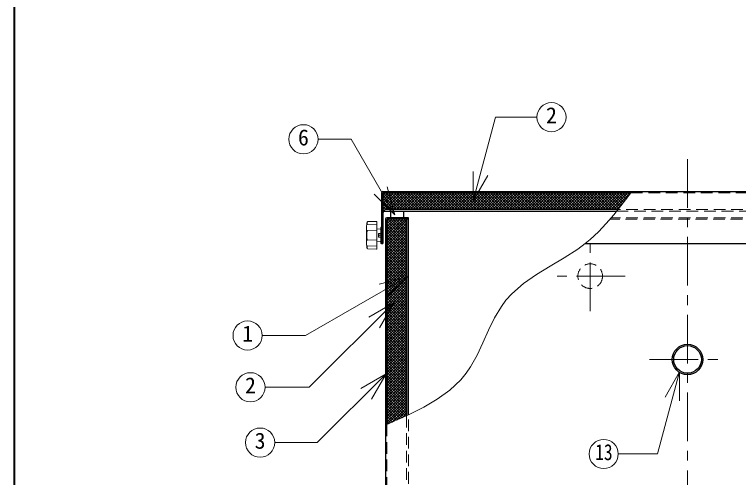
# Model space of a CAD drawing. Units: millimetres at full size, sheet at 1:15; details may follow other scales. Extents: x -3044 to 3031, y -2085 to 2130.
# Drawn here: x -3044 to -1928, y -691 to 23 of the extents above; entities that cross this region are included whole.
import ezdxf
from ezdxf.enums import TextEntityAlignment as Align

# ---------------------------------------------------------------- set-up
doc = ezdxf.new("R2010")
doc.units = ezdxf.units.MM
doc.header["$LTSCALE"] = 15
doc.linetypes.add('CHAIN1', pattern=[8, 5, -1, 1, -1])
doc.linetypes.add('DASHED1', pattern=[1.8, 1.2, -0.6])
doc.layers.add('0-0', color=7, linetype='Continuous', lineweight=18)
doc.styles.add('ＭＳ ゴシック', font='')
doc.styles.get('ＭＳ ゴシック').set_extended_font_data('MS Gothic')

msp = doc.modelspace()

# ---------------------------------------------------------------- linework, layer by layer
at = {"layer": '0-0', "color": 1, "lineweight": 40}
msp.add_line((-3044, -2084.96), (-3044, 2130.04), dxfattribs=at)
at = {"layer": '0-0'}
for p, q in [((-2524.96, -169.91), (-2576.06, -169.91)), ((-2457.65, -286.48), (-2524.96, -169.91)), ((-2336.81, -264.57), (-2336.81, -219.57)), ((-2336.81, -264.57), (-2314.31, -225.6)), ((-2457.65, -286.48), (-2469.3, -243.02)), ((-2457.65, -286.48), (-2489.47, -254.66)), ((-2501.48, -306.19), (-2501.09, -298.81)), ((-2485.5, -301.02), (-2500.05, -301.51)), ((-2486.01, -296.49), (-2499.16, -296.92)), ((-2485.5, -338.92), (-2485.5, -296.99)), ((-2501.5, -329.19), (-2501.5, -306.72)), ((-2485.5, -311.1), (-2500.05, -310.62)), ((-2479.96, -308.42), (-2485.5, -307.96)), ((-2479.5, -305.46), (-2478, -305.46)), ((-2479.5, -305.46), (-2479.5, -330.46)), ((-2482.75, -315.61), (-2482.75, -320.3)), ((-2482.12, -314.96), (-2479.5, -314.96)), ((-2482.12, -317.96), (-2479.5, -317.96)), ((-2482.12, -320.96), (-2479.5, -320.96)), ((-2501.48, -329.72), (-2501.09, -337.1)), ((-2485.5, -324.81), (-2500.05, -325.3)), ((-2485.5, -334.89), (-2500.05, -334.41)), ((-2479.96, -327.49), (-2485.5, -327.96)), ((-2479.5, -330.46), (-2478, -330.46)), ((-2486.01, -339.42), (-2499.16, -339)), ((-2438.4, -381.8), (-2595.48, -472.49)), ((-2438.4, -381.8), (-2481.86, -393.44)), ((-2438.4, -381.8), (-2470.22, -413.62)), ((-2458.84, -421.53), (-2589.64, -552.33)), ((-2458.84, -421.53), (-2497.81, -444.03)), ((-2458.84, -421.53), (-2481.34, -460.51)), ((-2595.48, -472.49), (-2662.13, -472.49)), ((-2471.29, -531.53), (-2577.4, -637.64)), ((-2471.29, -531.53), (-2510.26, -554.03)), ((-2471.29, -531.53), (-2493.79, -570.5)), ((-2018.68, -528.41), (-2052.65, -655.21)), ((-2018.68, -528.41), (-2041.18, -567.38)), ((-2018.68, -528.41), (-2018.68, -573.41)), ((-2589.64, -552.33), (-2657.76, -552.33)), ((-2577.4, -637.64), (-2642.86, -637.64)), ((-2052.65, -655.21), (-2113.23, -655.21))]:
    msp.add_line(p, q, dxfattribs=at)
at = {"layer": '0-0', "color": 4, "linetype": 'CHAIN1', "lineweight": 9}
for p, q in [((-2006.5, -200.46), (-2006.5, -1409.96)), ((-2156.5, -434.96), (-2156.5, -326.96)), ((-2102.5, -380.96), (-2210.5, -380.96)), ((-2065, -509.46), (-1948, -509.46))]:
    msp.add_line(p, q, dxfattribs=at)
at = {"layer": '0-0', "color": 5, "lineweight": 25}
for p, q in [((-2478, -252.46), (-2478, -330.46)), ((-2476, -250.46), (-1537, -250.46)), ((-2476, -253.46), (-2476, -330.46)), ((-2475, -252.46), (-2093.89, -252.46)), ((-2113.48, -277.96), (-2470, -277.96)), ((-2473, -280.96), (-2115.87, -280.96)), ((-2464, -290.96), (-2464, -280.96)), ((-2444, -290.96), (-2444, -280.96)), ((-2472, -292.96), (-2472, -1330.46)), ((-2436.5, -290.96), (-2470, -290.96)), ((-2470, -293.96), (-2470, -609.73)), ((-2436.5, -292.96), (-2469, -292.96)), ((-2439.5, -292.96), (-2439.5, -596.16)), ((-2436.5, -594.8), (-2436.5, -290.96)), ((-2478, -330.46), (-2476, -330.46)), ((-2163.8, -330.46), (-1535, -330.46))]:
    msp.add_line(p, q, dxfattribs=at)
at = {"layer": '0-0', "color": 4, "lineweight": 9}
for p, q in [((-2476, -256.23), (-2472.22, -252.46)), ((-2476, -260.48), (-2467.98, -252.46)), ((-2476, -264.72), (-2463.73, -252.46)), ((-2476, -268.96), (-2459.49, -252.46)), ((-2476, -273.21), (-2455.25, -252.46)), ((-2476, -277.45), (-2451.01, -252.46)), ((-2476, -256.62), (-2454.66, -277.96)), ((-2475.66, -252.71), (-2450.42, -277.96)), ((-2473.17, -278.86), (-2446.76, -252.46)), ((-2471.67, -252.46), (-2446.17, -277.96)), ((-2468.02, -277.96), (-2442.52, -252.46)), ((-2467.43, -252.46), (-2441.93, -277.96)), ((-2463.78, -277.96), (-2438.28, -252.46)), ((-2463.19, -252.46), (-2437.69, -277.96)), ((-2459.54, -277.96), (-2434.04, -252.46)), ((-2458.94, -252.46), (-2433.44, -277.96)), ((-2455.29, -277.96), (-2429.79, -252.46)), ((-2454.7, -252.46), (-2429.2, -277.96)), ((-2451.05, -277.96), (-2425.55, -252.46)), ((-2450.46, -252.46), (-2424.96, -277.96)), ((-2446.81, -277.96), (-2421.31, -252.46)), ((-2446.22, -252.46), (-2420.72, -277.96)), ((-2442.57, -277.96), (-2417.07, -252.46)), ((-2441.97, -252.46), (-2416.47, -277.96)), ((-2438.32, -277.96), (-2412.82, -252.46)), ((-2437.73, -252.46), (-2412.23, -277.96)), ((-2434.08, -277.96), (-2408.58, -252.46)), ((-2433.49, -252.46), (-2407.99, -277.96)), ((-2429.84, -277.96), (-2404.34, -252.46)), ((-2429.25, -252.46), (-2403.75, -277.96)), ((-2425.59, -277.96), (-2400.09, -252.46)), ((-2425, -252.46), (-2399.5, -277.96)), ((-2421.35, -277.96), (-2395.85, -252.46)), ((-2420.76, -252.46), (-2395.26, -277.96)), ((-2417.11, -277.96), (-2391.61, -252.46)), ((-2416.52, -252.46), (-2391.02, -277.96)), ((-2412.87, -277.96), (-2387.37, -252.46)), ((-2412.28, -252.46), (-2386.78, -277.96)), ((-2408.62, -277.96), (-2383.12, -252.46)), ((-2408.03, -252.46), (-2382.53, -277.96)), ((-2404.38, -277.96), (-2378.88, -252.46)), ((-2403.79, -252.46), (-2378.29, -277.96)), ((-2400.14, -277.96), (-2374.64, -252.46)), ((-2399.55, -252.46), (-2374.05, -277.96)), ((-2395.9, -277.96), (-2370.4, -252.46)), ((-2395.3, -252.46), (-2369.8, -277.96)), ((-2391.65, -277.96), (-2366.15, -252.46)), ((-2391.06, -252.46), (-2365.56, -277.96)), ((-2387.41, -277.96), (-2361.91, -252.46)), ((-2386.82, -252.46), (-2361.32, -277.96)), ((-2383.17, -277.96), (-2357.67, -252.46)), ((-2382.58, -252.46), (-2357.08, -277.96)), ((-2378.93, -277.96), (-2353.43, -252.46)), ((-2378.33, -252.46), (-2352.83, -277.96)), ((-2374.68, -277.96), (-2349.18, -252.46)), ((-2374.09, -252.46), (-2348.59, -277.96)), ((-2370.44, -277.96), (-2344.94, -252.46)), ((-2369.85, -252.46), (-2344.35, -277.96)), ((-2366.2, -277.96), (-2340.7, -252.46)), ((-2365.61, -252.46), (-2340.11, -277.96)), ((-2361.96, -277.96), (-2336.46, -252.46)), ((-2361.36, -252.46), (-2335.86, -277.96)), ((-2357.71, -277.96), (-2332.21, -252.46)), ((-2357.12, -252.46), (-2331.62, -277.96)), ((-2353.47, -277.96), (-2327.97, -252.46)), ((-2352.88, -252.46), (-2327.38, -277.96)), ((-2349.23, -277.96), (-2323.73, -252.46)), ((-2348.64, -252.46), (-2323.14, -277.96)), ((-2344.98, -277.96), (-2319.48, -252.46)), ((-2344.39, -252.46), (-2318.89, -277.96)), ((-2340.74, -277.96), (-2315.24, -252.46)), ((-2340.15, -252.46), (-2314.65, -277.96)), ((-2336.5, -277.96), (-2311, -252.46)), ((-2335.91, -252.46), (-2310.41, -277.96)), ((-2332.26, -277.96), (-2306.76, -252.46)), ((-2331.67, -252.46), (-2306.17, -277.96)), ((-2328.01, -277.96), (-2302.51, -252.46)), ((-2327.42, -252.46), (-2301.92, -277.96)), ((-2323.77, -277.96), (-2298.27, -252.46)), ((-2323.18, -252.46), (-2297.68, -277.96)), ((-2319.53, -277.96), (-2294.03, -252.46)), ((-2318.94, -252.46), (-2293.44, -277.96)), ((-2315.29, -277.96), (-2289.79, -252.46)), ((-2314.69, -252.46), (-2289.19, -277.96)), ((-2311.04, -277.96), (-2285.54, -252.46)), ((-2310.45, -252.46), (-2284.95, -277.96)), ((-2306.8, -277.96), (-2281.3, -252.46)), ((-2306.21, -252.46), (-2280.71, -277.96)), ((-2302.56, -277.96), (-2277.06, -252.46)), ((-2301.97, -252.46), (-2276.47, -277.96)), ((-2298.32, -277.96), (-2272.82, -252.46)), ((-2297.72, -252.46), (-2272.22, -277.96)), ((-2294.07, -277.96), (-2268.57, -252.46)), ((-2293.48, -252.46), (-2267.98, -277.96)), ((-2289.83, -277.96), (-2264.33, -252.46)), ((-2289.24, -252.46), (-2263.74, -277.96)), ((-2285.59, -277.96), (-2260.09, -252.46)), ((-2285, -252.46), (-2259.5, -277.96)), ((-2281.35, -277.96), (-2255.85, -252.46)), ((-2280.75, -252.46), (-2255.25, -277.96)), ((-2277.1, -277.96), (-2251.6, -252.46)), ((-2276.51, -252.46), (-2251.01, -277.96)), ((-2272.86, -277.96), (-2247.36, -252.46)), ((-2272.27, -252.46), (-2246.77, -277.96)), ((-2268.62, -277.96), (-2243.12, -252.46)), ((-2268.03, -252.46), (-2242.53, -277.96)), ((-2264.37, -277.96), (-2238.87, -252.46)), ((-2263.78, -252.46), (-2238.28, -277.96)), ((-2260.13, -277.96), (-2234.63, -252.46)), ((-2259.54, -252.46), (-2234.04, -277.96)), ((-2255.89, -277.96), (-2230.39, -252.46)), ((-2255.3, -252.46), (-2229.8, -277.96)), ((-2251.65, -277.96), (-2226.15, -252.46)), ((-2251.06, -252.46), (-2225.56, -277.96)), ((-2247.4, -277.96), (-2221.9, -252.46)), ((-2246.81, -252.46), (-2221.31, -277.96)), ((-2243.16, -277.96), (-2217.66, -252.46)), ((-2242.57, -252.46), (-2217.07, -277.96)), ((-2238.92, -277.96), (-2213.42, -252.46)), ((-2238.33, -252.46), (-2212.83, -277.96)), ((-2234.68, -277.96), (-2209.18, -252.46)), ((-2234.08, -252.46), (-2208.58, -277.96)), ((-2230.43, -277.96), (-2204.93, -252.46)), ((-2229.84, -252.46), (-2204.34, -277.96)), ((-2226.19, -277.96), (-2200.69, -252.46)), ((-2225.6, -252.46), (-2200.1, -277.96)), ((-2221.95, -277.96), (-2196.45, -252.46)), ((-2221.36, -252.46), (-2195.86, -277.96)), ((-2217.71, -277.96), (-2192.21, -252.46)), ((-2217.11, -252.46), (-2191.61, -277.96)), ((-2213.46, -277.96), (-2187.96, -252.46)), ((-2212.87, -252.46), (-2187.37, -277.96)), ((-2209.22, -277.96), (-2183.72, -252.46)), ((-2208.63, -252.46), (-2183.13, -277.96)), ((-2204.98, -277.96), (-2179.48, -252.46)), ((-2204.39, -252.46), (-2178.89, -277.96)), ((-2200.73, -277.96), (-2175.23, -252.46)), ((-2200.14, -252.46), (-2174.64, -277.96)), ((-2196.49, -277.96), (-2170.99, -252.46)), ((-2195.9, -252.46), (-2170.4, -277.96)), ((-2192.25, -277.96), (-2166.75, -252.46)), ((-2191.66, -252.46), (-2166.16, -277.96)), ((-2188.01, -277.96), (-2162.51, -252.46)), ((-2187.42, -252.46), (-2161.92, -277.96)), ((-2183.76, -277.96), (-2158.26, -252.46)), ((-2183.17, -252.46), (-2157.67, -277.96)), ((-2179.52, -277.96), (-2154.02, -252.46)), ((-2178.93, -252.46), (-2153.43, -277.96)), ((-2175.28, -277.96), (-2149.78, -252.46)), ((-2174.69, -252.46), (-2149.19, -277.96)), ((-2171.04, -277.96), (-2145.54, -252.46)), ((-2170.44, -252.46), (-2144.94, -277.96)), ((-2166.79, -277.96), (-2141.29, -252.46)), ((-2166.2, -252.46), (-2140.7, -277.96)), ((-2162.55, -277.96), (-2137.05, -252.46)), ((-2161.96, -252.46), (-2136.46, -277.96)), ((-2158.31, -277.96), (-2132.81, -252.46)), ((-2157.72, -252.46), (-2132.22, -277.96)), ((-2154.07, -277.96), (-2128.57, -252.46)), ((-2153.47, -252.46), (-2127.97, -277.96)), ((-2149.82, -277.96), (-2124.32, -252.46)), ((-2149.23, -252.46), (-2123.73, -277.96)), ((-2145.58, -277.96), (-2120.08, -252.46)), ((-2144.99, -252.46), (-2119.49, -277.96)), ((-2141.34, -277.96), (-2115.84, -252.46)), ((-2140.75, -252.46), (-2115.25, -277.96)), ((-2137.1, -277.96), (-2111.6, -252.46)), ((-2136.5, -252.46), (-2112.38, -276.58)), ((-2132.85, -277.96), (-2107.35, -252.46)), ((-2132.26, -252.46), (-2110.49, -274.22)), ((-2128.61, -277.96), (-2103.11, -252.46)), ((-2128.02, -252.46), (-2108.63, -271.85)), ((-2124.37, -277.96), (-2098.87, -252.46)), ((-2123.78, -252.46), (-2106.79, -269.44)), ((-2120.12, -277.96), (-2094.62, -252.46)), ((-2119.53, -252.46), (-2104.95, -267.04)), ((-2115.29, -252.46), (-2103.11, -264.63)), ((-2111.05, -252.46), (-2101.28, -262.23)), ((-2106.81, -252.46), (-2099.44, -259.82)), ((-2102.56, -252.46), (-2097.61, -257.41)), ((-2098.32, -252.46), (-2095.79, -254.99)), ((-2094.08, -252.46), (-2093.97, -252.57)), ((-2476, -260.86), (-2458.9, -277.96)), ((-2476, -265.1), (-2463.14, -277.96)), ((-2115.88, -277.96), (-2104.92, -266.99)), ((-2476, -269.34), (-2467.39, -277.96)), ((-2476, -273.59), (-2471.45, -278.13)), ((-2476, -277.83), (-2474.18, -279.65)), ((-2476, -281.69), (-2475.09, -280.78)), ((-2476, -282.07), (-2475.77, -282.3)), ((-2470, -317.4), (-2445.55, -292.96)), ((-2470, -321.65), (-2441.31, -292.96)), ((-2470, -296.19), (-2466.76, -292.96)), ((-2470, -300.43), (-2462.52, -292.96)), ((-2470, -304.68), (-2458.28, -292.96)), ((-2470, -313.16), (-2449.79, -292.96)), ((-2470, -308.92), (-2454.04, -292.96)), ((-2470, -325.89), (-2439.5, -295.39)), ((-2470, -295.84), (-2439.5, -326.34)), ((-2470, -330.13), (-2439.5, -299.63)), ((-2470, -300.09), (-2439.5, -330.59)), ((-2468.64, -292.96), (-2439.5, -322.1)), ((-2464.4, -292.96), (-2439.5, -317.86)), ((-2460.16, -292.96), (-2439.5, -313.62)), ((-2455.92, -292.96), (-2439.5, -309.37)), ((-2451.67, -292.96), (-2439.5, -305.13)), ((-2447.43, -292.96), (-2439.5, -300.89)), ((-2443.19, -292.96), (-2439.5, -296.65)), ((-2470, -334.37), (-2439.5, -303.87)), ((-2470, -304.33), (-2439.5, -334.83)), ((-2470, -338.62), (-2439.5, -308.12)), ((-2470, -308.57), (-2439.5, -339.07)), ((-2470, -342.86), (-2439.5, -312.36)), ((-2470, -312.81), (-2439.5, -343.31)), ((-2470, -347.1), (-2439.5, -316.6)), ((-2470, -317.06), (-2439.5, -347.56)), ((-2470, -351.35), (-2439.5, -320.85)), ((-2470, -321.3), (-2439.5, -351.8)), ((-2470, -355.59), (-2439.5, -325.09)), ((-2470, -325.54), (-2439.5, -356.04)), ((-2470, -359.83), (-2439.5, -329.33)), ((-2470, -329.79), (-2439.5, -360.29)), ((-2470, -364.07), (-2439.5, -333.57)), ((-2470, -334.03), (-2439.5, -364.53)), ((-2470, -368.32), (-2439.5, -337.82)), ((-2470, -338.27), (-2439.5, -368.77)), ((-2470, -372.56), (-2439.5, -342.06)), ((-2470, -342.51), (-2439.5, -373.01)), ((-2470, -376.8), (-2439.5, -346.3)), ((-2470, -346.76), (-2439.5, -377.26)), ((-2470, -381.04), (-2439.5, -350.54)), ((-2470, -351), (-2439.5, -381.5)), ((-2470, -385.29), (-2439.5, -354.79)), ((-2470, -355.24), (-2439.5, -385.74)), ((-2470, -389.53), (-2439.5, -359.03)), ((-2470, -359.48), (-2439.5, -389.98)), ((-2470, -393.77), (-2439.5, -363.27)), ((-2470, -363.73), (-2439.5, -394.23)), ((-2470, -398.01), (-2439.5, -367.51)), ((-2470, -367.97), (-2439.5, -398.47)), ((-2470, -402.26), (-2439.5, -371.76)), ((-2470, -372.21), (-2439.5, -402.71)), ((-2470, -406.5), (-2439.5, -376)), ((-2470, -376.45), (-2439.5, -406.95)), ((-2470, -410.74), (-2439.5, -380.24)), ((-2470, -380.7), (-2439.5, -411.2)), ((-2470, -414.98), (-2439.5, -384.48)), ((-2470, -384.94), (-2439.5, -415.44)), ((-2470, -419.23), (-2439.5, -388.73)), ((-2470, -389.18), (-2439.5, -419.68)), ((-2470, -423.47), (-2439.5, -392.97)), ((-2470, -393.42), (-2439.5, -423.92)), ((-2470, -427.71), (-2439.5, -397.21)), ((-2470, -397.67), (-2439.5, -428.17)), ((-2470, -431.96), (-2439.5, -401.46)), ((-2470, -401.91), (-2439.5, -432.41)), ((-2470, -436.2), (-2439.5, -405.7)), ((-2470, -406.15), (-2439.5, -436.65)), ((-2470, -440.44), (-2439.5, -409.94)), ((-2470, -410.4), (-2439.5, -440.9)), ((-2470, -444.68), (-2439.5, -414.18)), ((-2470, -414.64), (-2439.5, -445.14)), ((-2470, -448.93), (-2439.5, -418.43)), ((-2470, -418.88), (-2439.5, -449.38)), ((-2470, -453.17), (-2439.5, -422.67)), ((-2470, -423.12), (-2439.5, -453.62)), ((-2470, -457.41), (-2439.5, -426.91)), ((-2470, -427.37), (-2439.5, -457.87)), ((-2470, -461.65), (-2439.5, -431.15)), ((-2470, -431.61), (-2439.5, -462.11)), ((-2470, -465.9), (-2439.5, -435.4)), ((-2470, -435.85), (-2439.5, -466.35)), ((-2470, -470.14), (-2439.5, -439.64)), ((-2470, -440.09), (-2439.5, -470.59)), ((-2470, -474.38), (-2439.5, -443.88)), ((-2470, -444.34), (-2439.5, -474.84)), ((-2470, -478.62), (-2439.5, -448.12)), ((-2470, -448.58), (-2439.5, -479.08)), ((-2470, -482.87), (-2439.5, -452.37)), ((-2470, -452.82), (-2439.5, -483.32)), ((-2470, -487.11), (-2439.5, -456.61)), ((-2470, -457.06), (-2439.5, -487.56)), ((-2470, -491.35), (-2439.5, -460.85)), ((-2470, -461.31), (-2439.5, -491.81)), ((-2470, -495.59), (-2439.5, -465.09)), ((-2470, -465.55), (-2439.5, -496.05)), ((-2470, -499.84), (-2439.5, -469.34)), ((-2470, -469.79), (-2439.5, -500.29)), ((-2470, -504.08), (-2439.5, -473.58)), ((-2470, -474.04), (-2439.5, -504.54)), ((-2470, -508.32), (-2439.5, -477.82)), ((-2470, -478.28), (-2439.5, -508.78)), ((-2470, -512.57), (-2439.5, -482.07)), ((-2470, -482.52), (-2439.5, -513.02)), ((-2470, -516.81), (-2439.5, -486.31)), ((-2470, -486.76), (-2439.5, -517.26)), ((-2470, -521.05), (-2439.5, -490.55)), ((-2470, -491.01), (-2439.5, -521.51)), ((-2470, -525.29), (-2439.5, -494.79)), ((-2470, -495.25), (-2439.5, -525.75)), ((-2470, -529.54), (-2439.5, -499.04)), ((-2470, -499.49), (-2439.5, -529.99)), ((-2470, -533.78), (-2439.5, -503.28)), ((-2470, -503.73), (-2439.5, -534.23)), ((-2470, -538.02), (-2439.5, -507.52)), ((-2470, -507.98), (-2439.5, -538.48)), ((-2470, -542.26), (-2439.5, -511.76)), ((-2470, -512.22), (-2439.5, -542.72)), ((-2470, -546.51), (-2439.5, -516.01)), ((-2470, -516.46), (-2439.5, -546.96)), ((-2470, -550.75), (-2439.5, -520.25)), ((-2470, -520.7), (-2439.5, -551.2)), ((-2470, -554.99), (-2439.5, -524.49)), ((-2470, -524.95), (-2439.5, -555.45)), ((-2470, -559.23), (-2439.5, -528.73)), ((-2470, -529.19), (-2439.5, -559.69)), ((-2470, -563.48), (-2439.5, -532.98)), ((-2470, -533.43), (-2439.5, -563.93)), ((-2470, -567.72), (-2439.5, -537.22)), ((-2470, -537.67), (-2439.5, -568.17)), ((-2470, -571.96), (-2439.5, -541.46)), ((-2470, -541.92), (-2439.5, -572.42)), ((-2470, -576.21), (-2439.5, -545.71)), ((-2470, -546.16), (-2439.5, -576.66)), ((-2470, -580.45), (-2439.5, -549.95)), ((-2470, -550.4), (-2439.5, -580.9)), ((-2470, -584.69), (-2439.5, -554.19)), ((-2470, -554.65), (-2439.5, -585.15)), ((-2470, -588.93), (-2439.5, -558.43)), ((-2470, -558.89), (-2439.5, -589.39)), ((-2470, -593.18), (-2439.5, -562.68)), ((-2470, -563.13), (-2439.5, -593.63)), ((-2470, -597.42), (-2439.5, -566.92)), ((-2470, -567.37), (-2440.68, -596.69)), ((-2470, -601.66), (-2439.5, -571.16)), ((-2470, -571.62), (-2443.6, -598.01)), ((-2470, -605.9), (-2439.5, -575.4)), ((-2470, -575.86), (-2446.53, -599.33)), ((-2470, -580.1), (-2449.45, -600.65)), ((-2469.26, -609.41), (-2439.5, -579.65)), ((-2470, -584.34), (-2452.37, -601.97)), ((-2470, -588.59), (-2455.3, -603.29)), ((-2461.75, -606.15), (-2439.5, -583.89)), ((-2454.12, -602.76), (-2439.5, -588.13)), ((-2470, -592.83), (-2458.22, -604.61)), ((-2470, -597.07), (-2461.18, -605.89)), ((-2470, -601.31), (-2464.13, -607.18)), ((-2446.39, -599.27), (-2439.5, -592.37)), ((-2470, -605.56), (-2467.09, -608.46))]:
    msp.add_line(p, q, dxfattribs=at)
at = {"layer": '0-0', "linetype": 'DASHED1'}
for p, q in [((-2093.89, -252.46), (-1538, -252.46)), ((-1543, -277.96), (-2113.48, -277.96)), ((-2115.87, -280.96), (-1540, -280.96)), ((-1544, -292.96), (-2125.84, -292.96)), ((-1543, -290.96), (-2124.12, -290.96)), ((-2439.5, -596.16), (-2439.5, -1297.96)), ((-2436.5, -1294.96), (-2436.5, -594.8)), ((-2470, -609.73), (-2470, -1329.46))]:
    msp.add_line(p, q, dxfattribs=at)
at = {"layer": '0-0'}
for points in [[(-2336.81, -264.57), (-2302.32, -135.81), (-2238.71, -135.81)], [(-2092.38, -250.46), (-2098.54, -258.65), (-2109.26, -272.67), (-2120.24, -286.43), (-2131.65, -299.75), (-2143.67, -312.45), (-2156.46, -324.37), (-2164.29, -330.86), (-2175.74, -339.34), (-2196.57, -352.83), (-2218.01, -365.6), (-2239.19, -378.5), (-2259.23, -392.35), (-2277.24, -408), (-2286.41, -418.23), (-2293.37, -427.72), (-2303.84, -445.46), (-2313.05, -464.34), (-2321.78, -483.66), (-2330.8, -502.69), (-2340.87, -520.75), (-2347.5, -530.49), (-2356.08, -540.93), (-2373.02, -556.97), (-2392.22, -570.91), (-2413.19, -583.21), (-2435.44, -594.33), (-2458.48, -604.72), (-2472, -610.6)]]:
    msp.add_lwpolyline(points, dxfattribs=at)
for centre in [(-2216.21, -135.81), (-2598.56, -169.91), (-2684.63, -472.49), (-2680.26, -552.33), (-2665.36, -637.64), (-2135.73, -655.21)]:
    msp.add_circle(centre, 22.5, dxfattribs=at)
at = {"layer": '0-0', "color": 4, "linetype": 'DASHED1', "lineweight": 9}
msp.add_circle((-2156.5, -380.96), 19, dxfattribs=at)
at = {"layer": '0-0', "color": 5, "lineweight": 25}
for radius in [23.5, 21.35]:
    msp.add_circle((-2006.5, -509.46), radius, dxfattribs=at)
for centre, radius in [((-2476, -252.46), 2), ((-2475, -253.46), 1), ((-2470, -283.96), 6), ((-2473, -283.96), 3), ((-2470, -292.96), 2), ((-2469, -293.96), 1)]:
    msp.add_arc(centre, radius, 90, 180, dxfattribs=at)
at = {"layer": '0-0'}
for centre, radius, start, end in [((-2499.1, -298.92), 2, 91.84585, 176.98087), ((-2498.43, -298.45), 2.07, 141.26695, 176.97243), ((-2490.54, -298.53), 9.96, 178.90936, 197.37998), ((-2486, -296.99), 0.5, 0, 91.84585), ((-2491.5, -306.72), 10, 176.98087, 180), ((-2446.66, -317.96), 54.34, 172.70127, 187.29873), ((-2500.06, -311.12), 0.5, 88.09085, 172.70127), ((-2480, -308.92), 0.5, 0, 85.23636), ((-2480.64, -316.46), 2.11, 134.62454, 225.37546), ((-2481.18, -316.49), 1.79, 121.62812, 150.75937), ((-2480.64, -319.46), 2.11, 134.62454, 225.37546), ((-2481.18, -319.43), 1.79, 209.24063, 238.37188), ((-2491.5, -329.19), 10, 180, 183.01913), ((-2500.06, -324.8), 0.5, 187.29873, 271.90915), ((-2490.54, -337.38), 9.96, 162.62002, 181.09064), ((-2480, -327), 0.5, 274.76364, 0), ((-2499.1, -337), 2, 183.01913, 268.15415), ((-2498.43, -337.46), 2.07, 183.02757, 218.73305), ((-2486, -338.92), 0.5, 268.15415, 0)]:
    msp.add_arc(centre, radius, start, end, dxfattribs=at)

# ---------------------------------------------------------------- texts
at = {"layer": '0-0', "style": 'ＭＳ ゴシック'}
for s, p in [('2', (-2224.65, -152.69)), ('6', (-2606.99, -186.78)), ('1', (-2693.07, -489.36)), ('2', (-2688.7, -569.21)), ('3', (-2673.79, -654.51))]:
    msp.add_text(s, height=24.74, dxfattribs=at).set_placement(p, align=Align.BOTTOM_LEFT)
at = {"layer": '0-0', "style": 'ＭＳ ゴシック', "width": 0.8}
msp.add_text('13', height=24.74, dxfattribs=at).set_placement((-2148.85, -672.08), align=Align.BOTTOM_LEFT)

doc.saveas('drawing.dxf')
